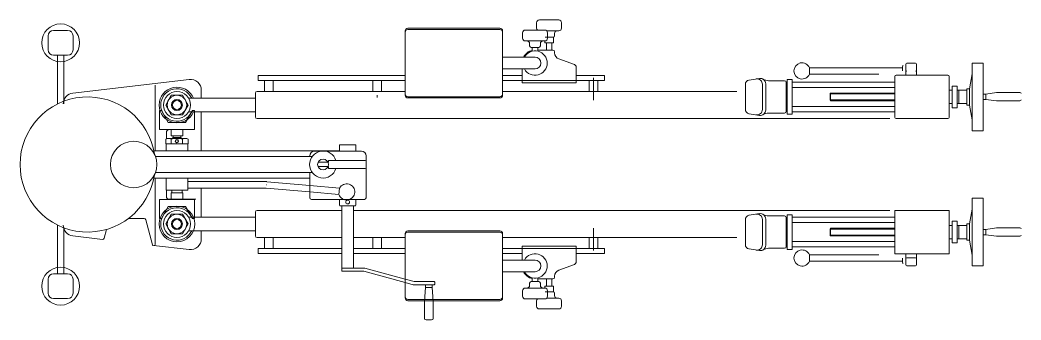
# Model space of a CAD drawing. Header units: metres. Extents: x 250.7 to 272.7, y -162.8 to -110.1.
# Drawn here: x 251.062 to 252.912, y -158.934 to -158.379 of the extents above; entities that cross this region are included whole.
import ezdxf

# ---------------------------------------------------------------- set-up
doc = ezdxf.new("R2010")
doc.units = ezdxf.units.M
doc.header["$MEASUREMENT"] = 0
doc.layers.add('A. muebles', color=152, linetype='Continuous', lineweight=15)

msp = doc.modelspace()

# ---------------------------------------------------------------- linework, layer by layer
at = {"layer": 'A. muebles'}
for p, q in [((251.7793, -158.3941), (251.9493, -158.3941)), ((251.7793, -158.3964), (251.9493, -158.3964)), ((252.0173, -158.3838), (252.0173, -158.3938)), ((252.0583, -158.3788), (252.0223, -158.3788)), ((252.0633, -158.3938), (252.0633, -158.3838)), ((251.1145, -158.434), (251.1145, -158.408)), ((251.1245, -158.398), (251.1505, -158.398)), ((251.1605, -158.408), (251.1605, -158.434)), ((251.7743, -158.518), (251.7743, -158.3991)), ((251.9543, -158.3991), (251.9543, -158.518)), ((251.9913, -158.4025), (251.9913, -158.4125)), ((252.0323, -158.3975), (251.9963, -158.3975)), ((252.0333, -158.4108), (252.0473, -158.4108)), ((252.0357, -158.3988), (252.0583, -158.3988)), ((252.0373, -158.4125), (252.0373, -158.4025)), ((252.0473, -158.4108), (252.0373, -158.4108)), ((252.0483, -158.4114), (252.0473, -158.4108)), ((252.0483, -158.4208), (252.0483, -158.4114)), ((252.0503, -158.4078), (252.0503, -158.4038)), ((251.9963, -158.4175), (252.0323, -158.4175)), ((252.0043, -158.4225), (252.0043, -158.4265)), ((252.0073, -158.4295), (252.0213, -158.4295)), ((252.0213, -158.4295), (252.0074, -158.4295)), ((252.0093, -158.4295), (252.0093, -158.4366)), ((252.0193, -158.4366), (252.0193, -158.4295)), ((252.0243, -158.4265), (252.0243, -158.4225)), ((252.0323, -158.4175), (252.0323, -158.4208)), ((252.0323, -158.4208), (252.0453, -158.4208)), ((252.0353, -158.4208), (252.0353, -158.4345)), ((252.0453, -158.4208), (252.0483, -158.4208)), ((252.0453, -158.4345), (252.0453, -158.4208)), ((251.1505, -158.444), (251.1245, -158.444)), ((251.1315, -158.444), (251.1315, -158.5343)), ((251.1435, -158.5338), (251.1435, -158.444)), ((252.0143, -158.4477), (251.9543, -158.4477)), ((252.0473, -158.4345), (252.0193, -158.4345)), ((252.0503, -158.4396), (252.0503, -158.4375)), ((252.087, -158.4613), (252.0582, -158.4508)), ((252.0143, -158.4694), (251.9543, -158.4694)), ((251.9903, -158.4694), (251.9903, -158.495)), ((252.0903, -158.495), (252.0903, -158.466)), ((252.5215, -158.479), (252.5215, -158.467)), ((252.5215, -158.467), (252.6935, -158.467)), ((252.6935, -158.473), (252.6935, -158.4645)), ((252.6995, -158.4605), (252.6995, -158.481)), ((252.7015, -158.4585), (252.7175, -158.4585)), ((252.7195, -158.4605), (252.7195, -158.481)), ((252.8425, -158.4585), (252.8225, -158.4585)), ((252.8225, -158.4585), (252.8225, -158.521)), ((252.8425, -158.521), (252.8425, -158.4585)), ((251.3751, -158.4887), (251.1601, -158.514)), ((251.5025, -158.4905), (251.5025, -158.4815)), ((251.5025, -158.4815), (251.7743, -158.4815)), ((251.9543, -158.4815), (251.9903, -158.4815)), ((252.0903, -158.4815), (252.1425, -158.4815)), ((252.1225, -158.527), (252.1225, -158.4859)), ((252.1425, -158.4815), (252.1425, -158.4905)), ((252.4098, -158.49), (252.429, -158.4869)), ((252.4805, -158.553), (252.4805, -158.489)), ((252.4805, -158.489), (252.4895, -158.489)), ((252.4895, -158.489), (252.4895, -158.553)), ((252.6495, -158.479), (252.5215, -158.479)), ((252.6795, -158.559), (252.6795, -158.483)), ((252.7775, -158.481), (252.6815, -158.481)), ((252.7795, -158.483), (252.7795, -158.559)), ((252.8225, -158.4785), (252.8175, -158.506)), ((251.3125, -158.4994), (251.3125, -158.621)), ((251.7743, -158.4905), (251.5025, -158.4905)), ((251.5145, -158.4905), (251.5305, -158.4905)), ((251.5145, -158.511), (251.5145, -158.4905)), ((251.5305, -158.4905), (251.5305, -158.511)), ((251.7145, -158.4905), (251.7305, -158.4905)), ((251.7145, -158.511), (251.7145, -158.4905)), ((251.7305, -158.4905), (251.7305, -158.511)), ((252.0903, -158.4905), (251.9543, -158.4905)), ((251.9903, -158.495), (252.0903, -158.495)), ((252.1425, -158.4905), (252.0903, -158.4905)), ((252.1145, -158.4905), (252.1305, -158.4905)), ((252.1145, -158.511), (252.1145, -158.4905)), ((252.1305, -158.4905), (252.1305, -158.511)), ((252.403, -158.4979), (252.403, -158.5442)), ((252.4346, -158.4977), (252.4346, -158.5443)), ((252.4406, -158.5453), (252.4406, -158.4968)), ((252.4459, -158.491), (252.4755, -158.491)), ((252.4785, -158.494), (252.4785, -158.548)), ((252.4895, -158.4935), (252.6795, -158.4935)), ((252.6795, -158.5035), (252.4895, -158.5035)), ((252.7855, -158.541), (252.7855, -158.501)), ((252.7855, -158.501), (252.7945, -158.501)), ((252.7945, -158.501), (252.7945, -158.541)), ((252.8175, -158.506), (252.8125, -158.506)), ((252.8125, -158.506), (252.8125, -158.521)), ((252.8175, -158.506), (252.8175, -158.521)), ((251.3421, -158.518), (251.3317, -158.536)), ((251.3628, -158.518), (251.3421, -158.518)), ((251.3732, -158.536), (251.3628, -158.518)), ((251.4975, -158.5235), (251.3741, -158.5235)), ((251.3975, -158.5235), (251.3975, -158.5085)), ((251.4975, -158.514), (251.4975, -158.558)), ((251.5695, -158.511), (251.5005, -158.511)), ((251.7743, -158.511), (251.5695, -158.511)), ((251.7225, -158.5176), (251.7225, -158.5223)), ((251.9493, -158.5207), (251.7793, -158.5207)), ((251.9493, -158.523), (251.7793, -158.523)), ((252.3875, -158.511), (251.9543, -158.511)), ((252.1225, -158.5176), (252.1225, -158.5223)), ((252.5595, -158.515), (252.5605, -158.514)), ((252.5595, -158.515), (252.5595, -158.527)), ((252.6795, -158.5155), (252.5595, -158.5155)), ((252.5605, -158.514), (252.6795, -158.514)), ((252.5605, -158.528), (252.5605, -158.514)), ((252.7855, -158.5085), (252.7795, -158.5085)), ((252.7975, -158.5085), (252.7945, -158.5085)), ((252.8125, -158.5085), (252.7975, -158.5085)), ((252.7975, -158.5085), (252.7975, -158.521)), ((252.7975, -158.5335), (252.7975, -158.521)), ((252.8125, -158.536), (252.8125, -158.521)), ((252.8175, -158.536), (252.8175, -158.521)), ((252.8225, -158.5835), (252.8225, -158.521)), ((252.8475, -158.516), (252.8425, -158.516)), ((252.8425, -158.521), (252.8425, -158.5835)), ((252.8425, -158.526), (252.8475, -158.526)), ((252.8675, -158.513), (252.8475, -158.516)), ((252.8475, -158.526), (252.8475, -158.516)), ((252.8475, -158.526), (252.8675, -158.5285)), ((252.9105, -158.513), (252.8675, -158.513)), ((251.3317, -158.536), (251.3421, -158.554)), ((251.3628, -158.554), (251.3732, -158.536)), ((252.4895, -158.5385), (252.6795, -158.5385)), ((252.5595, -158.5265), (252.6795, -158.5265)), ((252.5605, -158.528), (252.5595, -158.527)), ((252.5605, -158.528), (252.6795, -158.528)), ((252.7855, -158.5335), (252.7795, -158.5335)), ((252.7945, -158.541), (252.7855, -158.541)), ((252.7975, -158.5335), (252.7945, -158.5335)), ((252.8125, -158.5335), (252.7975, -158.5335)), ((252.8175, -158.536), (252.8125, -158.536)), ((252.8225, -158.5635), (252.8175, -158.536)), ((252.9105, -158.5285), (252.8675, -158.5285)), ((251.32, -158.5463), (251.32, -158.5813)), ((251.3237, -158.5463), (251.32, -158.5463)), ((251.3365, -158.5683), (251.3237, -158.5463)), ((251.3421, -158.554), (251.3628, -158.554)), ((251.3685, -158.5683), (251.3812, -158.5463)), ((251.3741, -158.5485), (251.4975, -158.5485)), ((251.3812, -158.5463), (251.385, -158.5463)), ((251.385, -158.5463), (251.385, -158.5813)), ((251.3975, -158.621), (251.3975, -158.5485)), ((251.5005, -158.561), (251.5695, -158.561)), ((251.5695, -158.561), (252.67, -158.561)), ((252.4098, -158.5521), (252.429, -158.5551)), ((252.4459, -158.551), (252.4755, -158.551)), ((252.4895, -158.553), (252.4805, -158.553)), ((252.6795, -158.5485), (252.4895, -158.5485)), ((252.7775, -158.561), (252.6815, -158.561)), ((251.32, -158.5813), (251.3525, -158.5813)), ((251.3525, -158.5683), (251.3365, -158.5683)), ((251.3415, -158.5813), (251.3415, -158.5933)), ((251.3525, -158.5683), (251.3685, -158.5683)), ((251.385, -158.5813), (251.3525, -158.5813)), ((251.3635, -158.5813), (251.3635, -158.5933)), ((251.3317, -158.6077), (251.3317, -158.5993)), ((251.3333, -158.585), (251.3333, -158.5985)), ((251.3366, -158.5977), (251.3678, -158.5977)), ((251.3415, -158.5933), (251.3455, -158.5933)), ((251.3421, -158.5993), (251.3421, -158.6077)), ((251.3455, -158.5963), (251.3445, -158.5969)), ((251.3445, -158.5969), (251.3605, -158.5969)), ((251.3445, -158.5987), (251.3445, -158.5969)), ((251.3455, -158.5933), (251.3525, -158.5933)), ((251.3455, -158.5933), (251.3455, -158.5963)), ((251.3525, -158.5963), (251.3455, -158.5963)), ((251.3455, -158.5987), (251.3455, -158.5963)), ((251.3595, -158.5933), (251.3525, -158.5933)), ((251.3525, -158.5963), (251.3595, -158.5963)), ((251.3635, -158.5933), (251.3595, -158.5933)), ((251.3595, -158.5933), (251.3595, -158.5963)), ((251.3605, -158.5969), (251.3595, -158.5963)), ((251.3595, -158.5987), (251.3595, -158.5963)), ((251.3605, -158.5969), (251.3605, -158.5987)), ((251.3628, -158.6077), (251.3628, -158.5993)), ((251.3732, -158.5993), (251.3732, -158.6077)), ((252.8425, -158.5835), (252.8225, -158.5835)), ((251.3317, -158.6077), (251.3732, -158.6077)), ((251.3325, -158.6087), (251.3325, -158.621)), ((251.3715, -158.6077), (251.3335, -158.6077)), ((251.3725, -158.621), (251.3725, -158.6087)), ((251.653, -158.6105), (251.653, -158.6215)), ((251.682, -158.6095), (251.654, -158.6095)), ((251.683, -158.6215), (251.683, -158.6105)), ((251.653, -158.621), (251.3099, -158.621)), ((251.3127, -158.631), (251.3995, -158.631)), ((251.3995, -158.631), (251.6025, -158.631)), ((251.598, -158.631), (251.598, -158.63)), ((251.6065, -158.6215), (251.6935, -158.6215)), ((251.6065, -158.6215), (251.6935, -158.6215)), ((251.6375, -158.6215), (251.6385, -158.6215)), ((251.702, -158.63), (251.702, -158.7075)), ((251.702, -158.63), (251.702, -158.6392)), ((251.6133, -158.642), (251.6325, -158.642)), ((251.6325, -158.65), (251.6133, -158.65)), ((251.6325, -158.642), (251.6325, -158.6385)), ((251.7005, -158.6385), (251.6325, -158.6385)), ((251.6325, -158.6535), (251.6325, -158.65)), ((251.7005, -158.6535), (251.6325, -158.6535)), ((251.702, -158.6529), (251.702, -158.7075)), ((251.7025, -158.6515), (251.7025, -158.6405)), ((251.3099, -158.671), (251.598, -158.671)), ((251.3125, -158.671), (251.3125, -158.7927)), ((251.3995, -158.661), (251.3127, -158.661)), ((251.3325, -158.671), (251.3325, -158.6927)), ((251.3725, -158.6937), (251.3725, -158.671)), ((251.6025, -158.661), (251.3995, -158.661)), ((251.598, -158.7075), (251.598, -158.661)), ((251.598, -158.7075), (251.598, -158.661)), ((251.518, -158.6777), (251.3725, -158.6777)), ((251.3725, -158.6897), (251.5175, -158.6897)), ((251.3975, -158.7435), (251.3975, -158.6897)), ((251.5175, -158.6897), (251.598, -158.6968)), ((251.598, -158.6847), (251.5185, -158.6778)), ((251.653, -158.6895), (251.598, -158.6847)), ((251.6519, -158.7015), (251.653, -158.6895)), ((251.32, -158.7457), (251.32, -158.7107)), ((251.32, -158.7107), (251.3525, -158.7107)), ((251.3333, -158.6937), (251.3333, -158.707)), ((251.3335, -158.6937), (251.3725, -158.6937)), ((251.3363, -158.71), (251.3525, -158.71)), ((251.3415, -158.7107), (251.3415, -158.6987)), ((251.3415, -158.6987), (251.343, -158.6987)), ((251.343, -158.6987), (251.343, -158.6937)), ((251.343, -158.6987), (251.3635, -158.6987)), ((251.3525, -158.71), (251.3875, -158.71)), ((251.385, -158.7107), (251.3525, -158.7107)), ((251.362, -158.6987), (251.362, -158.6937)), ((251.3635, -158.7107), (251.3635, -158.6987)), ((251.385, -158.7457), (251.385, -158.7107)), ((251.598, -158.6968), (251.6519, -158.7015)), ((251.699, -158.7105), (251.601, -158.7105)), ((251.699, -158.7105), (251.601, -158.7105)), ((251.653, -158.7105), (251.653, -158.7215)), ((251.683, -158.7215), (251.683, -158.7105)), ((252.8425, -158.7085), (252.8225, -158.7085)), ((252.8225, -158.7085), (252.8225, -158.771)), ((252.8425, -158.771), (252.8425, -158.7085)), ((251.3365, -158.7237), (251.3237, -158.7457)), ((251.3525, -158.7237), (251.3365, -158.7237)), ((251.3525, -158.7237), (251.3685, -158.7237)), ((251.3685, -158.7237), (251.3812, -158.7457)), ((251.654, -158.7225), (251.682, -158.7225)), ((251.657, -158.8425), (251.657, -158.7225)), ((251.679, -158.7225), (251.679, -158.8375)), ((252.8225, -158.7285), (252.8175, -158.756)), ((251.2919, -158.746), (251.2625, -158.746)), ((251.3073, -158.7948), (251.2948, -158.7483)), ((251.3237, -158.7457), (251.32, -158.7457)), ((251.3421, -158.738), (251.3317, -158.756)), ((251.3628, -158.738), (251.3421, -158.738)), ((251.3732, -158.756), (251.3628, -158.738)), ((251.4975, -158.7435), (251.3741, -158.7435)), ((251.3812, -158.7457), (251.385, -158.7457)), ((251.4975, -158.734), (251.4975, -158.778)), ((251.5695, -158.731), (251.5005, -158.731)), ((251.657, -158.731), (251.5695, -158.731)), ((252.67, -158.731), (251.679, -158.731)), ((252.403, -158.7942), (252.403, -158.7479)), ((252.4098, -158.74), (252.429, -158.7369)), ((252.4346, -158.7943), (252.4346, -158.7477)), ((252.4406, -158.7468), (252.4406, -158.7953)), ((252.4459, -158.741), (252.4755, -158.741)), ((252.4785, -158.798), (252.4785, -158.744)), ((252.4805, -158.739), (252.4805, -158.803)), ((252.4895, -158.739), (252.4805, -158.739)), ((252.4895, -158.803), (252.4895, -158.739)), ((252.6795, -158.7435), (252.4895, -158.7435)), ((252.7795, -158.731), (252.6795, -158.731)), ((252.6795, -158.731), (252.6795, -158.811)), ((252.7795, -158.811), (252.7795, -158.731)), ((251.1315, -158.7578), (251.1315, -158.848)), ((251.1435, -158.848), (251.1435, -158.7626)), ((251.2225, -158.766), (251.2181, -158.7823)), ((251.3317, -158.756), (251.3421, -158.774)), ((251.3628, -158.774), (251.3732, -158.756)), ((252.1225, -158.805), (252.1225, -158.7639)), ((252.4895, -158.7535), (252.6795, -158.7535)), ((252.5605, -158.764), (252.5595, -158.765)), ((252.5595, -158.777), (252.5595, -158.765)), ((252.5595, -158.7655), (252.6795, -158.7655)), ((252.5605, -158.764), (252.6795, -158.764)), ((252.5605, -158.764), (252.5605, -158.778)), ((252.7855, -158.7585), (252.7795, -158.7585)), ((252.7855, -158.751), (252.7855, -158.791)), ((252.7945, -158.751), (252.7855, -158.751)), ((252.7945, -158.791), (252.7945, -158.751)), ((252.7975, -158.7585), (252.7945, -158.7585)), ((252.8125, -158.7585), (252.7975, -158.7585)), ((252.7975, -158.7585), (252.7975, -158.771)), ((252.8175, -158.756), (252.8125, -158.756)), ((252.8125, -158.756), (252.8125, -158.771)), ((252.8175, -158.756), (252.8175, -158.771)), ((252.8475, -158.766), (252.8425, -158.766)), ((252.8675, -158.763), (252.8475, -158.766)), ((252.8475, -158.776), (252.8475, -158.766)), ((252.9105, -158.763), (252.8675, -158.763)), ((251.1601, -158.7781), (251.2149, -158.7845)), ((251.3421, -158.774), (251.3628, -158.774)), ((251.3741, -158.7685), (251.4975, -158.7685)), ((251.3975, -158.7835), (251.3975, -158.7685)), ((251.5005, -158.781), (251.5695, -158.781)), ((251.5145, -158.8015), (251.5145, -158.781)), ((251.5305, -158.781), (251.5305, -158.8015)), ((251.5695, -158.781), (251.657, -158.781)), ((251.679, -158.781), (251.7743, -158.781)), ((251.7145, -158.8015), (251.7145, -158.781)), ((251.7305, -158.781), (251.7305, -158.8015)), ((251.7743, -158.7739), (251.7743, -158.8928)), ((251.9493, -158.7689), (251.7793, -158.7689)), ((251.9493, -158.7712), (251.7793, -158.7712)), ((251.9543, -158.8928), (251.9543, -158.7739)), ((251.9543, -158.781), (252.3875, -158.781)), ((252.1145, -158.8015), (252.1145, -158.781)), ((252.1225, -158.7726), (252.1225, -158.7734)), ((252.1305, -158.781), (252.1305, -158.8015)), ((252.6795, -158.7765), (252.5595, -158.7765)), ((252.5595, -158.777), (252.5605, -158.778)), ((252.5605, -158.778), (252.6795, -158.778)), ((252.7855, -158.7835), (252.7795, -158.7835)), ((252.7975, -158.7835), (252.7945, -158.7835)), ((252.7975, -158.7835), (252.7975, -158.771)), ((252.8125, -158.7835), (252.7975, -158.7835)), ((252.8125, -158.786), (252.8125, -158.771)), ((252.8175, -158.786), (252.8175, -158.771)), ((252.8225, -158.8335), (252.8225, -158.771)), ((252.8425, -158.771), (252.8425, -158.8335)), ((252.8425, -158.776), (252.8475, -158.776)), ((252.8475, -158.776), (252.8675, -158.7785)), ((252.9105, -158.7785), (252.8675, -158.7785)), ((251.3091, -158.7956), (251.3751, -158.8034)), ((251.5025, -158.8105), (251.5025, -158.8015)), ((251.5025, -158.8015), (251.657, -158.8015)), ((251.5305, -158.8015), (251.5145, -158.8015)), ((251.679, -158.8015), (251.7743, -158.8015)), ((251.7305, -158.8015), (251.7145, -158.8015)), ((252.0903, -158.8015), (251.9543, -158.8015)), ((251.9543, -158.8015), (252.1425, -158.8015)), ((251.9903, -158.797), (252.0903, -158.797)), ((251.9903, -158.8227), (251.9903, -158.797)), ((252.0903, -158.797), (252.0903, -158.826)), ((252.1305, -158.8015), (252.1145, -158.8015)), ((252.1425, -158.8105), (252.1425, -158.8015)), ((252.4098, -158.8021), (252.429, -158.8051)), ((252.4459, -158.801), (252.4755, -158.801)), ((252.4805, -158.803), (252.4895, -158.803)), ((252.6795, -158.7885), (252.4895, -158.7885)), ((252.4895, -158.7985), (252.6795, -158.7985)), ((252.7855, -158.791), (252.7945, -158.791)), ((252.8175, -158.786), (252.8125, -158.786)), ((252.8225, -158.8135), (252.8175, -158.786)), ((251.657, -158.8105), (251.5025, -158.8105)), ((251.7743, -158.8105), (251.679, -158.8105)), ((251.9903, -158.8105), (251.9543, -158.8105)), ((252.1425, -158.8105), (252.0903, -158.8105)), ((252.5215, -158.813), (252.5215, -158.825)), ((252.6495, -158.813), (252.5215, -158.813)), ((252.6795, -158.811), (252.7795, -158.811)), ((252.6935, -158.819), (252.6935, -158.8275)), ((252.6995, -158.8315), (252.6995, -158.811)), ((252.7015, -158.8185), (252.7175, -158.8185)), ((252.7195, -158.8315), (252.7195, -158.811)), ((251.698, -158.8375), (251.657, -158.8375)), ((251.7743, -158.8581), (251.6995, -158.8377)), ((252.0143, -158.8227), (251.9543, -158.8227)), ((252.087, -158.8307), (252.0582, -158.8412)), ((252.5215, -158.825), (252.6935, -158.825)), ((252.7015, -158.8335), (252.7175, -158.8335)), ((252.8425, -158.8335), (252.8225, -158.8335)), ((251.1145, -158.884), (251.1145, -158.858)), ((251.1245, -158.848), (251.1505, -158.848)), ((251.1605, -158.858), (251.1605, -158.884)), ((251.658, -158.8435), (251.698, -158.8435)), ((251.698, -158.8435), (251.7743, -158.8643)), ((251.7908, -158.8625), (251.7743, -158.8581)), ((252.0143, -158.8444), (251.9543, -158.8444)), ((252.0093, -158.8625), (252.0093, -158.8555)), ((252.0193, -158.8555), (252.0193, -158.8625)), ((252.0473, -158.8575), (252.0193, -158.8575)), ((252.0353, -158.8712), (252.0353, -158.8575)), ((252.0453, -158.8575), (252.0453, -158.8712)), ((252.0503, -158.8525), (252.0503, -158.8545)), ((251.7743, -158.8643), (251.7892, -158.8683)), ((251.828, -158.8625), (251.7908, -158.8625)), ((251.7908, -158.8685), (251.828, -158.8685)), ((251.81, -158.8985), (251.812, -158.8735)), ((251.812, -158.8685), (251.812, -158.8735)), ((251.812, -158.8735), (251.824, -158.8735)), ((251.824, -158.8735), (251.824, -158.8685)), ((251.824, -158.8735), (251.826, -158.8985)), ((251.829, -158.8675), (251.829, -158.8635)), ((251.9963, -158.8745), (252.0323, -158.8745)), ((252.0043, -158.8695), (252.0043, -158.8655)), ((252.0073, -158.8625), (252.0213, -158.8625)), ((252.0213, -158.8625), (252.0074, -158.8625)), ((252.0243, -158.8655), (252.0243, -158.8695)), ((252.0323, -158.8712), (252.0453, -158.8712)), ((252.0323, -158.8745), (252.0323, -158.8712)), ((252.0453, -158.8712), (252.0483, -158.8712)), ((252.0483, -158.8712), (252.0483, -158.8806)), ((251.1505, -158.894), (251.1245, -158.894)), ((251.7793, -158.8955), (251.9493, -158.8955)), ((251.9913, -158.8895), (251.9913, -158.8795)), ((252.0323, -158.8945), (251.9963, -158.8945)), ((252.0333, -158.8812), (252.0473, -158.8812)), ((252.0357, -158.8932), (252.0583, -158.8932)), ((252.0373, -158.8795), (252.0373, -158.8895)), ((252.0473, -158.8812), (252.0373, -158.8812)), ((252.0483, -158.8806), (252.0473, -158.8812)), ((252.0503, -158.8842), (252.0503, -158.8882)), ((251.7793, -158.8978), (251.9493, -158.8978)), ((251.81, -158.9305), (251.81, -158.8985)), ((251.826, -158.8985), (251.826, -158.9305)), ((252.0173, -158.9082), (252.0173, -158.8982)), ((252.0583, -158.9132), (252.0223, -158.9132)), ((252.0633, -158.8982), (252.0633, -158.9082)), ((251.823, -158.9335), (251.813, -158.9335))]:
    msp.add_line(p, q, dxfattribs=at)
for centre, radius in [((251.1375, -158.421), 0.035), ((251.3525, -158.536), 0.025), ((251.3525, -158.536), 0.018), ((251.3525, -158.536), 0.0101), ((251.3525, -158.536), 0.01), ((251.3525, -158.536), 0.0081), ((251.3525, -158.6027), 0.003), ((251.3525, -158.6027), 0.0025), ((251.2725, -158.646), 0.043), ((251.6225, -158.646), 0.01), ((251.3525, -158.756), 0.033), ((251.3525, -158.756), 0.025), ((251.3525, -158.756), 0.018), ((251.3525, -158.756), 0.0101), ((251.3525, -158.756), 0.01), ((251.3525, -158.756), 0.0081), ((251.1375, -158.871), 0.035)]:
    msp.add_circle(centre, radius, dxfattribs=at)
for centre, radius, start, end in [((251.7793, -158.3991), 0.005, 90, 180), ((251.7793, -158.4014), 0.005, 90, 180), ((251.9493, -158.3991), 0.005, 0, 90), ((251.9493, -158.4014), 0.005, 0, 90), ((252.0223, -158.3838), 0.005, 90, 180), ((252.0223, -158.3938), 0.005, 180, 227.7314), ((252.0223, -158.3938), 0.005, 180, 227.7314), ((252.0583, -158.3838), 0.005, 0, 90), ((252.0583, -158.3938), 0.005, 270, 0), ((251.1245, -158.408), 0.01, 90, 180), ((251.1505, -158.408), 0.01, 0, 90), ((251.9963, -158.4025), 0.005, 90, 180), ((251.9963, -158.4125), 0.005, 180, 270), ((252.0323, -158.4025), 0.005, 0, 90), ((252.0323, -158.4125), 0.005, 270, 0), ((252.0473, -158.4078), 0.003, 270, 0), ((252.0553, -158.4038), 0.005, 90, 180), ((251.9993, -158.4225), 0.005, 0, 90), ((252.0073, -158.4265), 0.003, 180, 270), ((252.0213, -158.4265), 0.003, 270, 0), ((252.0293, -158.4225), 0.005, 90, 180), ((251.1245, -158.434), 0.01, 180, 270), ((251.1505, -158.434), 0.01, 270, 0), ((252.0143, -158.4585), 0.024, 102.0247, 153.1226), ((252.0143, -158.4585), 0.0225, 208.8306, 151.1694), ((252.0143, -158.4585), 0.0109, 270, 90), ((252.0473, -158.4375), 0.003, 0, 90), ((252.0623, -158.4396), 0.012, 180, 250), ((252.0853, -158.466), 0.005, 0, 70), ((252.5077, -158.473), 0.015, 23.5782, 336.4218), ((252.695, -158.4645), 0.0015, 90, 180), ((252.7015, -158.4605), 0.002, 90, 180), ((252.7175, -158.4605), 0.002, 0, 90), ((251.3775, -158.5085), 0.02, 0, 96.7098), ((252.4246, -158.4977), 0.01, 0, 98.9934), ((252.4306, -158.4968), 0.01, 0, 98.9934), ((252.4459, -158.471), 0.02, 239.1925, 270), ((252.6815, -158.483), 0.002, 90, 180), ((252.7015, -158.4715), 0.002, 180, 270), ((252.7175, -158.4715), 0.002, 270, 0), ((252.7775, -158.483), 0.002, 0, 90), ((251.3525, -158.536), 0.033, 22.2586, 337.7414), ((251.3525, -158.536), 0.03, 24.6243, 335.3757), ((252.411, -158.4979), 0.008, 98.9934, 180), ((252.4755, -158.494), 0.003, 0, 90), ((251.1875, -158.646), 0.125, 8.7798, 351.2202), ((251.1625, -158.5338), 0.02, 96.7098, 180), ((251.5005, -158.514), 0.003, 90, 180), ((251.7793, -158.5157), 0.005, 180, 270), ((251.7793, -158.518), 0.005, 180, 270), ((251.9493, -158.5157), 0.005, 270, 0), ((251.9493, -158.518), 0.005, 270, 0), ((252.9105, -158.515), 0.002, 0, 90), ((252.411, -158.5442), 0.008, 180, 261.0066), ((252.4246, -158.5443), 0.01, 261.0066, 0), ((252.9105, -158.5265), 0.002, 270, 0), ((251.5005, -158.558), 0.003, 180, 270), ((252.4306, -158.5453), 0.01, 261.0066, 0), ((252.4459, -158.571), 0.02, 90, 120.8075), ((252.4755, -158.548), 0.003, 270, 0), ((252.6815, -158.559), 0.002, 180, 270), ((252.7775, -158.559), 0.002, 270, 0), ((251.3369, -158.6069), 0.00918, 55.534, 124.466), ((251.3363, -158.585), 0.003, 90, 180), ((251.3525, -158.6321), 0.0344, 72.412, 107.588), ((251.368, -158.6069), 0.00918, 55.534, 124.466), ((251.3335, -158.6087), 0.001, 90, 180), ((251.3715, -158.6087), 0.001, 0, 90), ((251.654, -158.6105), 0.001, 90, 180), ((251.682, -158.6105), 0.001, 0, 90), ((251.6225, -158.646), 0.025, 17.4576, 342.5424), ((251.6065, -158.63), 0.0085, 90, 180), ((251.6065, -158.63), 0.0085, 90, 180), ((251.6935, -158.63), 0.0085, 0, 90), ((251.6935, -158.63), 0.0085, 0, 90), ((251.7005, -158.6405), 0.002, 0, 90), ((251.7005, -158.6515), 0.002, 270, 0), ((251.3335, -158.6927), 0.001, 180, 270), ((251.5175, -158.6897), 0.012, 85, 90), ((251.518, -158.6897), 0.006, 84.9829, 90), ((251.6662, -158.6967), 0.015, 198.5782, 151.4218), ((251.3363, -158.707), 0.003, 180, 270), ((251.601, -158.7075), 0.003, 180, 270), ((251.601, -158.7075), 0.003, 180, 270), ((251.699, -158.7075), 0.003, 270, 0), ((251.699, -158.7075), 0.003, 270, 0), ((251.3525, -158.756), 0.03, 24.6243, 335.3757), ((251.654, -158.7215), 0.001, 180, 270), ((251.668, -158.7155), 0.0035, 135.5847, 44.4153), ((251.668, -158.7155), 0.0035, 44.4153, 135.5847), ((251.682, -158.7215), 0.001, 270, 0), ((251.2919, -158.749), 0.003, 15, 90), ((251.5005, -158.734), 0.003, 90, 180), ((252.411, -158.7479), 0.008, 98.9934, 180), ((252.4246, -158.7477), 0.01, 0, 98.9934), ((252.4306, -158.7468), 0.01, 0, 98.9934), ((252.4459, -158.721), 0.02, 239.1925, 270), ((252.4755, -158.744), 0.003, 0, 90), ((251.1625, -158.7582), 0.02, 180, 263.2902), ((252.9105, -158.765), 0.002, 0, 90), ((251.2152, -158.7816), 0.003, 263.2902, 345), ((251.3775, -158.7835), 0.02, 263.2902, 0), ((251.5005, -158.778), 0.003, 180, 270), ((251.7793, -158.7739), 0.005, 90, 180), ((251.7793, -158.7762), 0.005, 90, 180), ((251.9493, -158.7739), 0.005, 0, 90), ((251.9493, -158.7762), 0.005, 0, 90), ((252.9105, -158.7765), 0.002, 270, 0), ((251.3082, -158.7945), 0.001, 195, 263.2902), ((251.3095, -158.7927), 0.003, 263.2902, 0), ((252.411, -158.7942), 0.008, 180, 261.0066), ((252.4246, -158.7943), 0.01, 261.0066, 0), ((252.4306, -158.7953), 0.01, 261.0066, 0), ((252.4459, -158.821), 0.02, 90, 120.8075), ((252.4755, -158.798), 0.003, 270, 0), ((252.0143, -158.8335), 0.0225, 208.8306, 151.1694), ((252.5077, -158.819), 0.015, 23.5782, 336.4218), ((252.7015, -158.8205), 0.002, 90, 180), ((252.7175, -158.8205), 0.002, 0, 90), ((251.698, -158.8435), 0.006, 74.7976, 90), ((252.0143, -158.8335), 0.0109, 270, 90), ((252.0853, -158.826), 0.005, 290, 0), ((252.695, -158.8275), 0.0015, 180, 270), ((252.7015, -158.8315), 0.002, 180, 270), ((252.7175, -158.8315), 0.002, 270, 0), ((251.1245, -158.858), 0.01, 90, 180), ((251.1505, -158.858), 0.01, 0, 90), ((251.658, -158.8425), 0.001, 180, 270), ((252.0143, -158.8335), 0.024, 206.8774, 257.9753), ((252.0473, -158.8545), 0.003, 270, 0), ((252.0623, -158.8525), 0.012, 110, 180), ((251.7908, -158.8625), 0.006, 254.7976, 270), ((251.828, -158.8635), 0.001, 0, 90), ((251.828, -158.8675), 0.001, 270, 0), ((251.9963, -158.8795), 0.005, 90, 180), ((251.9993, -158.8695), 0.005, 270, 0), ((252.0073, -158.8655), 0.003, 90, 180), ((252.0213, -158.8655), 0.003, 0, 90), ((252.0293, -158.8695), 0.005, 180, 270), ((252.0323, -158.8795), 0.005, 0, 90), ((251.1245, -158.884), 0.01, 180, 270), ((251.1505, -158.884), 0.01, 270, 0), ((251.7793, -158.8905), 0.005, 180, 270), ((251.7793, -158.8928), 0.005, 180, 270), ((251.9493, -158.8905), 0.005, 270, 0), ((251.9493, -158.8928), 0.005, 270, 0), ((251.9963, -158.8895), 0.005, 180, 270), ((252.0223, -158.8982), 0.005, 132.2686, 180), ((252.0223, -158.8982), 0.005, 132.2686, 180), ((252.0323, -158.8895), 0.005, 270, 0), ((252.0473, -158.8842), 0.003, 0, 90), ((252.0553, -158.8882), 0.005, 180, 270), ((252.0583, -158.8982), 0.005, 0, 90), ((252.0223, -158.9082), 0.005, 180, 270), ((252.0583, -158.9082), 0.005, 270, 0), ((251.813, -158.9305), 0.003, 180, 270), ((251.823, -158.9305), 0.003, 270, 0)]:
    msp.add_arc(centre, radius, start, end, dxfattribs=at)

doc.saveas('drawing.dxf')
